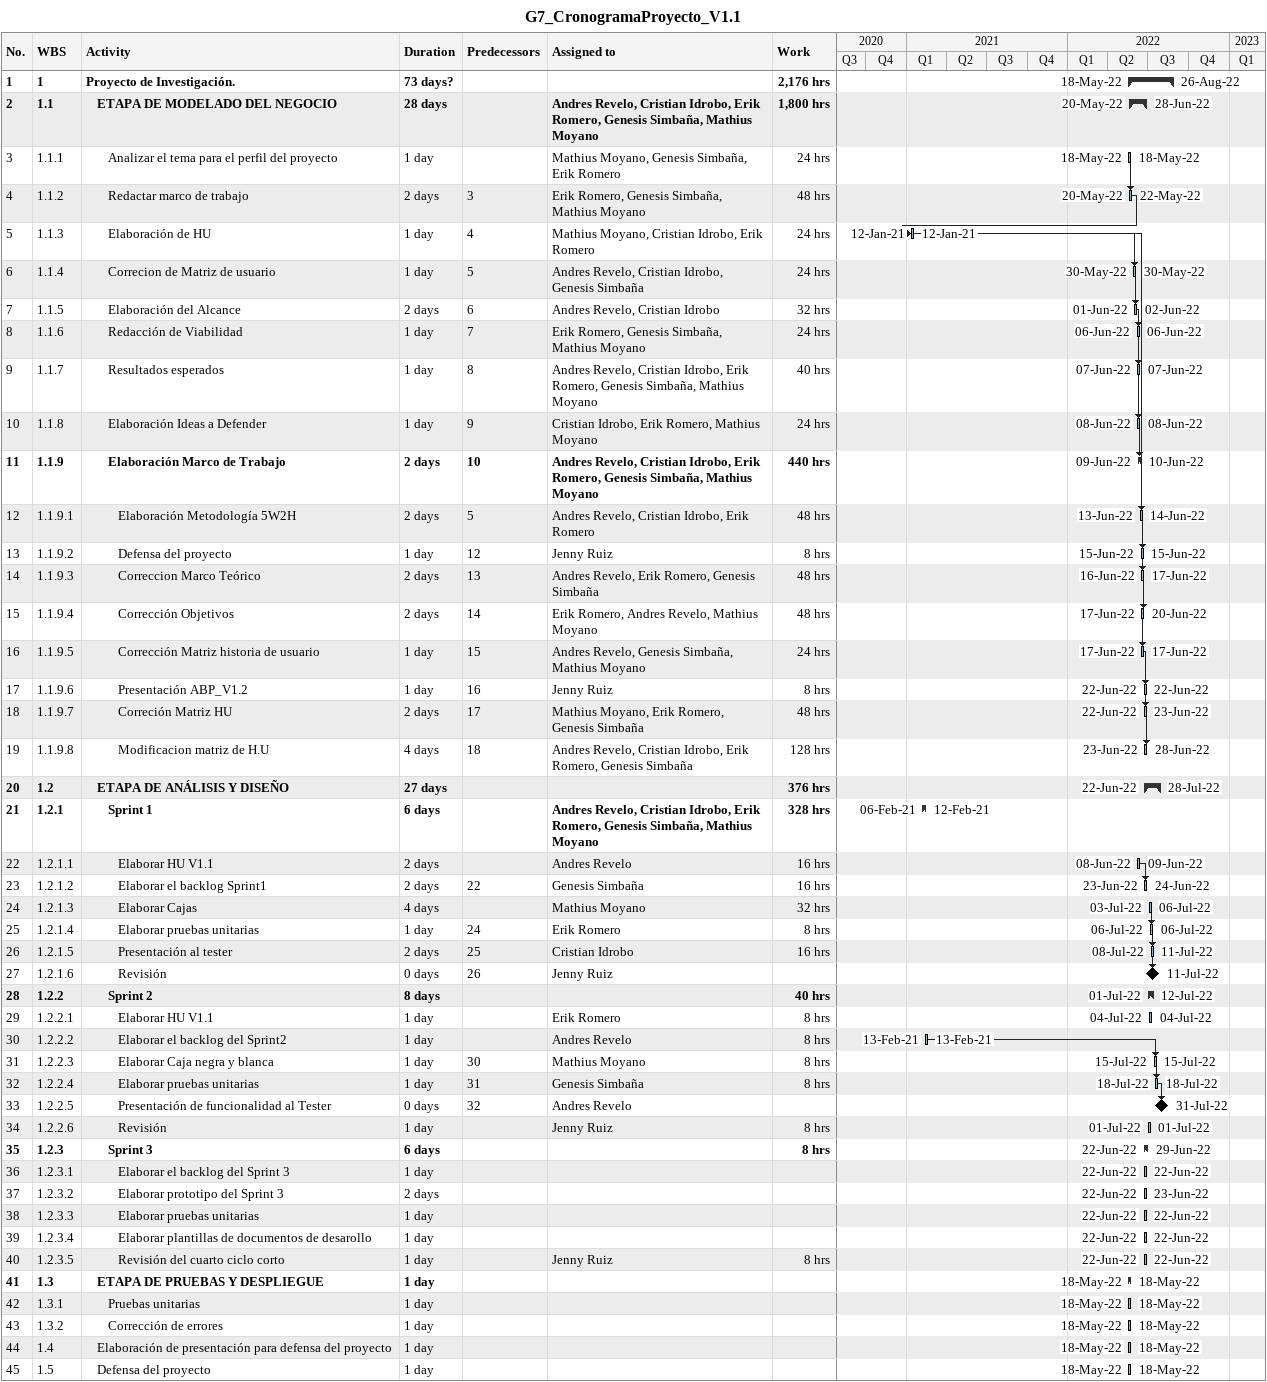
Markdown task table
G7_CronogramaProyecto_V1.1

| ID | WBS | Task | Duration | Start | Finish | Predecessors | Resources | Work (h) |
|---|---|---|---|---|---|---|---|---|
| 1 | 1 | **Proyecto de Investigación.** | 73d? | 2022-05-18 | 2022-08-26 |  |  | 2176 |
| 2 | 1.1 | **ETAPA DE MODELADO DEL NEGOCIO** | 28d | 2022-05-20 | 2022-06-28 |  | Andres Revelo, Cristian Idrobo, Erik Romero, Genesis Simbaña, Mathius Moyano | 1800 |
| 3 | 1.1.1 | Analizar el tema para el perfil del proyecto | 1d | 2022-05-18 | 2022-05-18 |  | Mathius Moyano, Genesis Simbaña, Erik Romero | 24 |
| 4 | 1.1.2 | Redactar marco de trabajo | 2d | 2022-05-20 | 2022-05-22 | 3 | Erik Romero, Genesis Simbaña, Mathius Moyano | 48 |
| 5 | 1.1.3 | Elaboración de HU | 1d | 2021-01-12 | 2021-01-12 | 4 | Mathius Moyano, Cristian Idrobo, Erik Romero | 24 |
| 6 | 1.1.4 | Correcion de Matriz de usuario | 1d | 2022-05-30 | 2022-05-30 | 5 | Andres Revelo, Cristian Idrobo, Genesis Simbaña | 24 |
| 7 | 1.1.5 | Elaboración del Alcance | 2d | 2022-06-01 | 2022-06-02 | 6 | Andres Revelo, Cristian Idrobo | 32 |
| 8 | 1.1.6 | Redacción de Viabilidad | 1d | 2022-06-06 | 2022-06-06 | 7 | Erik Romero, Genesis Simbaña, Mathius Moyano | 24 |
| 9 | 1.1.7 | Resultados esperados | 1d | 2022-06-07 | 2022-06-07 | 8 | Andres Revelo, Cristian Idrobo, Erik Romero, Genesis Simbaña, Mathius Moyano | 40 |
| 10 | 1.1.8 | Elaboración Ideas a Defender | 1d | 2022-06-08 | 2022-06-08 | 9 | Cristian Idrobo, Erik Romero, Mathius Moyano | 24 |
| 11 | 1.1.9 | **Elaboración Marco de Trabajo** | 2d | 2022-06-09 | 2022-06-10 | 10 | Andres Revelo, Cristian Idrobo, Erik Romero, Genesis Simbaña, Mathius Moyano | 440 |
| 12 | 1.1.9.1 | Elaboración Metodología 5W2H | 2d | 2022-06-13 | 2022-06-14 | 5 | Andres Revelo, Cristian Idrobo, Erik Romero | 48 |
| 13 | 1.1.9.2 | Defensa del proyecto | 1d | 2022-06-15 | 2022-06-15 | 12 | Jenny Ruiz | 8 |
| 14 | 1.1.9.3 | Correccion Marco Teórico | 2d | 2022-06-16 | 2022-06-17 | 13 | Andres Revelo, Erik Romero, Genesis Simbaña | 48 |
| 15 | 1.1.9.4 | Corrección Objetivos | 2d | 2022-06-17 | 2022-06-20 | 14 | Erik Romero, Andres Revelo, Mathius Moyano | 48 |
| 16 | 1.1.9.5 | Corrección Matriz historia de usuario | 1d | 2022-06-17 | 2022-06-17 | 15 | Andres Revelo, Genesis Simbaña, Mathius Moyano | 24 |
| 17 | 1.1.9.6 | Presentación ABP_V1.2 | 1d | 2022-06-22 | 2022-06-22 | 16 | Jenny Ruiz | 8 |
| 18 | 1.1.9.7 | Correción Matriz HU | 2d | 2022-06-22 | 2022-06-23 | 17 | Mathius Moyano, Erik Romero, Genesis Simbaña | 48 |
| 19 | 1.1.9.8 | Modificacion matriz de H.U | 4d | 2022-06-23 | 2022-06-28 | 18 | Andres Revelo, Cristian Idrobo, Erik Romero, Genesis Simbaña | 128 |
| 20 | 1.2 | **ETAPA DE ANÁLISIS Y DISEÑO** | 27d | 2022-06-22 | 2022-07-28 |  |  | 376 |
| 21 | 1.2.1 | **Sprint 1** | 6d | 2021-02-06 | 2021-02-12 |  | Andres Revelo, Cristian Idrobo, Erik Romero, Genesis Simbaña, Mathius Moyano | 328 |
| 22 | 1.2.1.1 | Elaborar HU V1.1 | 2d | 2022-06-08 | 2022-06-09 |  | Andres Revelo | 16 |
| 23 | 1.2.1.2 | Elaborar el backlog Sprint1 | 2d | 2022-06-23 | 2022-06-24 | 22 | Genesis Simbaña | 16 |
| 24 | 1.2.1.3 | Elaborar Cajas | 4d | 2022-07-03 | 2022-07-06 |  | Mathius Moyano | 32 |
| 25 | 1.2.1.4 | Elaborar pruebas unitarias | 1d | 2022-07-06 | 2022-07-06 | 24 | Erik Romero | 8 |
| 26 | 1.2.1.5 | Presentación al tester | 2d | 2022-07-08 | 2022-07-11 | 25 | Cristian Idrobo | 16 |
| 27 | 1.2.1.6 | Revisión | 0d | 2022-07-11 | 2022-07-11 | 26 | Jenny Ruiz |  |
| 28 | 1.2.2 | **Sprint 2** | 8d | 2022-07-01 | 2022-07-12 |  |  | 40 |
| 29 | 1.2.2.1 | Elaborar HU V1.1 | 1d | 2022-07-04 | 2022-07-04 |  | Erik Romero | 8 |
| 30 | 1.2.2.2 | Elaborar el backlog del Sprint2 | 1d | 2021-02-13 | 2021-02-13 |  | Andres Revelo | 8 |
| 31 | 1.2.2.3 | Elaborar Caja negra y blanca | 1d | 2022-07-15 | 2022-07-15 | 30 | Mathius Moyano | 8 |
| 32 | 1.2.2.4 | Elaborar pruebas unitarias | 1d | 2022-07-18 | 2022-07-18 | 31 | Genesis Simbaña | 8 |
| 33 | 1.2.2.5 | Presentación de funcionalidad al Tester | 0d | 2022-07-31 | 2022-07-31 | 32 | Andres Revelo |  |
| 34 | 1.2.2.6 | Revisión | 1d | 2022-07-01 | 2022-07-01 |  | Jenny Ruiz | 8 |
| 35 | 1.2.3 | **Sprint 3** | 6d | 2022-06-22 | 2022-06-29 |  |  | 8 |
| 36 | 1.2.3.1 | Elaborar el backlog del Sprint 3 | 1d | 2022-06-22 | 2022-06-22 |  |  |  |
| 37 | 1.2.3.2 | Elaborar prototipo del Sprint 3 | 2d | 2022-06-22 | 2022-06-23 |  |  |  |
| 38 | 1.2.3.3 | Elaborar pruebas unitarias | 1d | 2022-06-22 | 2022-06-22 |  |  |  |
| 39 | 1.2.3.4 | Elaborar plantillas de documentos de desarollo | 1d | 2022-06-22 | 2022-06-22 |  |  |  |
| 40 | 1.2.3.5 | Revisión del cuarto ciclo corto | 1d | 2022-06-22 | 2022-06-22 |  | Jenny Ruiz | 8 |
| 41 | 1.3 | **ETAPA DE PRUEBAS Y DESPLIEGUE** | 1d | 2022-05-18 | 2022-05-18 |  |  |  |
| 42 | 1.3.1 | Pruebas unitarias | 1d | 2022-05-18 | 2022-05-18 |  |  |  |
| 43 | 1.3.2 | Corrección de errores | 1d | 2022-05-18 | 2022-05-18 |  |  |  |
| 44 | 1.4 | Elaboración de presentación para defensa del proyecto | 1d | 2022-05-18 | 2022-05-18 |  |  |  |
| 45 | 1.5 | Defensa del proyecto | 1d | 2022-05-18 | 2022-05-18 |  |  |  |
